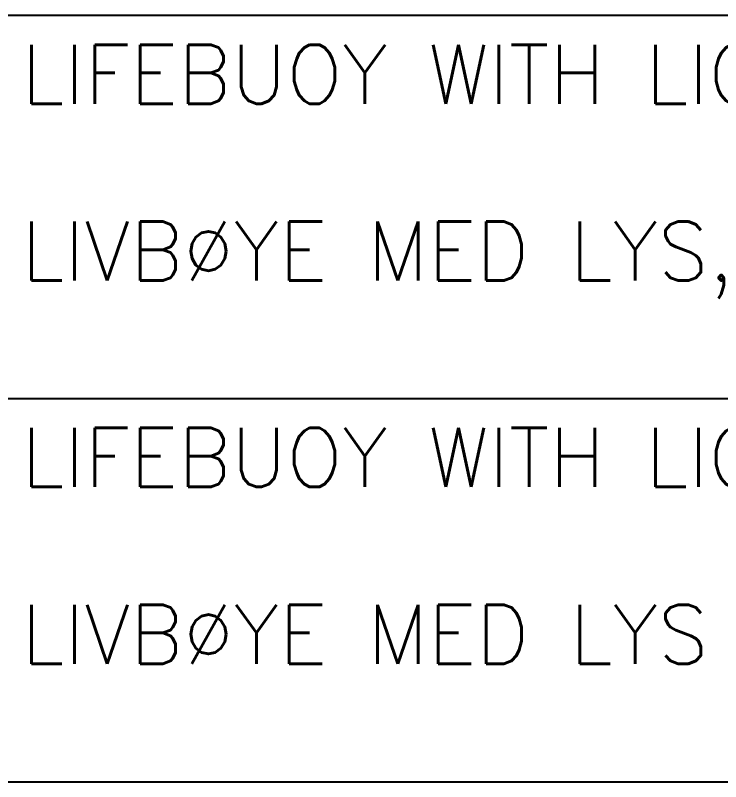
# Model space of a CAD drawing. Header units: millimetres. Extents: x 1084702 to 1166801, y 36632 to 124519.
# Drawn here: x 1134535 to 1136450, y 93508 to 95588 of the extents above; entities that cross this region are included whole.
import ezdxf
from ezdxf.enums import TextEntityAlignment as Align

# ---------------------------------------------------------------- set-up
doc = ezdxf.new("R2010")
doc.units = ezdxf.units.MM
doc.header["$LTSCALE"] = 250
doc.layers.get('0').update_dxf_attribs({"color": 255})
for name, color, linetype in [('%legend', 1, 'Continuous'), ('SAFETX2', 2, 'Continuous'), ('SAFETX7', 255, 'Continuous')]:
    doc.layers.add(name, color=color, linetype=linetype)
doc.styles.add('LEGEND TXT', font='romans.shx')
doc.styles.add('ROMANS', font='ROMANS.shx', dxfattribs={"height": 100})

# ---------------------------------------------------------------- blocks, each defined once
blk = doc.blocks.new('0 LEGEND')
at = {"color": 0, "linetype": 'ByBlock', "lineweight": -2}
blk.add_line((0, -1560), (20160, -1560), dxfattribs=at)
at = {"layer": 'SAFETX7', "style": 'ROMANS'}
for tag, p in [('DESCRIPTION1', (2896.668000034348, -359.9999999313441)), ('COMMENT1', (13216.66800003433, -359.9999999313441)), ('DESCRIPTION2', (2898.46219999122, -719.999999862659)), ('COMMENT2', (13218.46219999122, -719.999999862659)), ('BESKRIVELSE3', (2896.668000034348, -1080.000000034343)), ('KOMMENTAR1', (13216.66800003433, -1080.000000034343)), ('BESKRIVELSE4', (2898.46219999122, -1439.999999965672)), ('KOMMENTAR2', (13218.46219999122, -1439.999999965672))]:
    blk.add_attdef(tag, p, '', height=240, dxfattribs=at)
blk.add_attdef('ANTALL', text='', height=240, dxfattribs=at).set_placement((2160, -780), align=Align.MIDDLE_CENTER)

msp = doc.modelspace()

# ---------------------------------------------------------------- block references
at = {"layer": '%legend', "lineweight": -3, "xscale": 0.6666666666666666, "yscale": 0.6666666666666666, "zscale": 0.6666666666666666}
msp.add_blockref('0 LEGEND', (1132620.448824722, 96627.70104412481), dxfattribs=at)
at = {"layer": '%legend', "lineweight": -3}
ref = msp.add_blockref('0 LEGEND', (1132620.448824722, 95587.70104412481), dxfattribs=dict(at, xscale=0.6666666666666666, yscale=0.6666666666666666, zscale=0.6666666666666666))
ref.add_attrib('DESCRIPTION1', 'LIFEBUOY WITH LIGHT, LINE AND SMOKE', (1134551.560824745, 95347.7010441706), dxfattribs={"layer": 'SAFETX2', "lineweight": -2, "height": 160, "style": 'LEGEND TXT'})
ref.add_attrib('BESKRIVELSE3', 'LIVBØYE MED LYS, LINE OG RØYK', (1134551.560824745, 94867.70104410191), dxfattribs={"layer": 'SAFETX2', "lineweight": -2, "height": 160, "style": 'LEGEND TXT'})
ref = msp.add_blockref('0 LEGEND', (1132620.448824722, 94547.70104412692), dxfattribs=dict(at, xscale=0.6666666666666666, yscale=0.6666666666666666, zscale=0.6666666666666666))
ref.add_attrib('DESCRIPTION1', 'LIFEBUOY WITH LIGHT AND LINE', (1134551.560824745, 94307.7010441727), dxfattribs={"layer": 'SAFETX2', "lineweight": -2, "height": 160, "style": 'LEGEND TXT'})
ref.add_attrib('BESKRIVELSE3', 'LIVBØYE MED LYS OG LINE', (1134551.560824745, 93827.70104410402), dxfattribs={"layer": 'SAFETX2', "lineweight": -2, "height": 160, "style": 'LEGEND TXT'})

doc.saveas('drawing.dxf')
